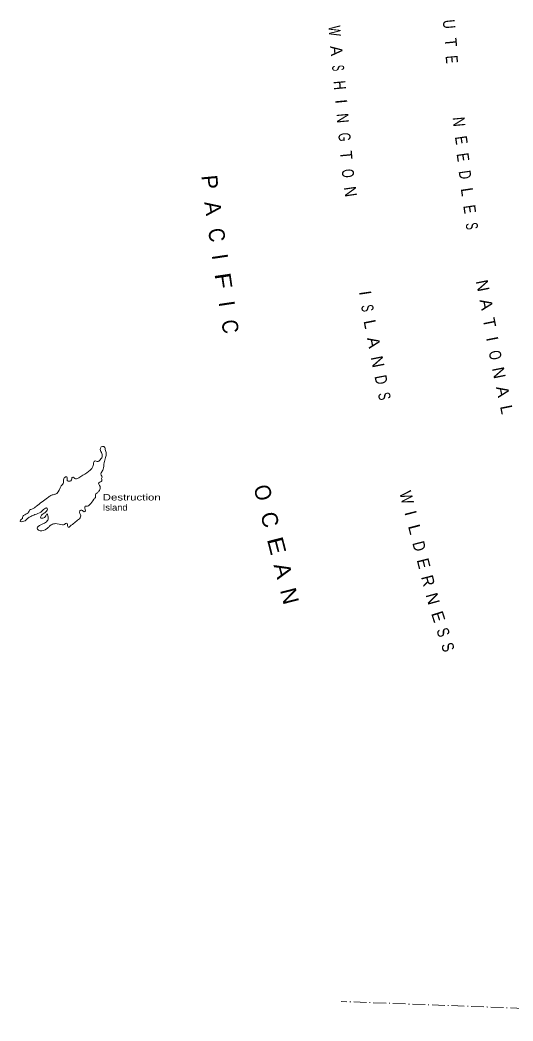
# Model space of a CAD drawing. Header units: feet. Extents: x -932108 to -739700, y 12311 to 202656.
# Drawn here: x -864975 to -849474, y 64537 to 95988 of the extents above; entities that cross this region are included whole.
import ezdxf

# ---------------------------------------------------------------- set-up
doc = ezdxf.new("R2010")
doc.units = ezdxf.units.FT
doc.header["$LTSCALE"] = 80
doc.linetypes.add('DOT_DASHED', pattern=[7.7, 5, -1.2, 0.3, -1.2])
doc.layers.add('39', color=7, linetype='Continuous', lineweight=13)
doc.layers.add('44', color=7, linetype='DOT_DASHED', lineweight=13)
doc.layers.add('41', color=7, linetype='Continuous')
doc.layers.add('42', color=7, linetype='Continuous')

msp = doc.modelspace()

# ---------------------------------------------------------------- linework, layer by layer
at = {"layer": '39'}
for points in [[(-864458, 80713.95), (-864106, 80979.95), (-864011, 81043.95), (-863905, 81079.95), (-863821, 81112.95), (-863682, 81346.95), (-863612, 81448.95), (-863610, 81543.95), (-863582, 81600.95), (-863503, 81630.95), (-863494, 81577.95), (-863490, 81518.95), (-863421, 81496.95), (-863374, 81512.95), (-863349, 81574.95), (-863336, 81616.95), (-863299, 81621.95), (-863252, 81579.95), (-863204, 81567.95), (-863129, 81604.95), (-862683, 81960.95), (-862664, 82020.95), (-862662, 82076.95), (-862612, 82137.95), (-862546, 82114.95), (-862457, 82172.95), (-862407, 82233.95), (-862402, 82364.95), (-862454, 82497.95), (-862423, 82572.95), (-862344, 82590.95), (-862293, 82493.95), (-862263, 82373.95), (-862282, 82238.95), (-862332, 82079.95), (-862359, 81870.95), (-862420, 81761.95), (-862424, 81688.95), (-862392, 81621.95), (-862408, 81583.95), (-862400, 81524.95), (-862468, 81466.95), (-862510, 81431.95), (-862472, 81365.95), (-862452, 81292.95), (-862497, 81180.95), (-862559, 81120.95), (-862605, 81081.95), (-862601, 81009.95), (-862651, 80928.95), (-862788, 80753.95), (-862858, 80709.95), (-862922, 80713.95), (-862934, 80651.95), (-862921, 80570.95), (-862957, 80537.95), (-863014, 80581.95), (-863058, 80591.95), (-863099, 80562.95), (-863094, 80479.95), (-863066, 80404.95), (-863082, 80350.95), (-863139, 80293.95), (-863402, 80079.95), (-863463, 80054.95), (-863482, 80089.95), (-863486, 80152.95), (-863522, 80180.95), (-863577, 80139.95), (-863636, 80125.95), (-863859, 80163.95), (-863989, 80126.95), (-864074, 80056.95), (-864139, 80002.95), (-864342, 79936.95), (-864396, 79958.95), (-864432, 80022.95), (-864400, 80074.95), (-864240, 80165.95), (-864122, 80247.95), (-864092, 80305.95), (-864102, 80410.95), (-864128, 80466.95), (-864160, 80408.95), (-864262, 80339.95), (-864324, 80339.95), (-864320, 80392.95), (-864216, 80487.95), (-864145, 80555.95), (-864113, 80622.95), (-864144, 80656.95), (-864203, 80632.95), (-864322, 80527.95), (-864506, 80445.95), (-864635, 80391.95), (-864732, 80330.95), (-864817, 80252.95)], [(-864817, 80252.95), (-864901, 80227.95), (-864969, 80225.95), (-864955, 80275.95), (-864899, 80327.95), (-864889, 80388.95), (-864826, 80444.95), (-864750, 80482.95), (-864703, 80524.95), (-864674, 80586.95), (-864608, 80622.95), (-864448, 80715.95)]]:
    msp.add_spline(points, degree=3, dxfattribs=at)
at = {"layer": '44'}
msp.add_line((-838693.11, 64537.46), (-854877.17, 65150.84), dxfattribs=at)

# ---------------------------------------------------------------- texts
at = {"layer": '41'}
for s, rotation, p in [('P', 275.315, (-859274.56, 91096.48)), ('A', 278.314, (-859182.8, 90262.62)), ('I', 278.314, (-858946.43, 88603.72)), ('I', 278.314, (-858730.56, 87126.5)), ('C', 284.428, (-857418.99, 80462.23))]:
    msp.add_text(s, height=500, rotation=rotation, dxfattribs=at).set_placement(p)
for s, rotation, width, p in [('C', 278.314, 0.9, (-859064.62, 89412.45)), ('F', 278.314, 1.25, (-858860.13, 88013.14)), ('C', 278.314, 0.9, (-858644.25, 86535.92)), ('O', 284.428, 0.95, (-857636.44, 81315.94)), ('E', 284.428, 1.25, (-857215.34, 79677.6)), ('A', 284.428, 1.1, (-857005.9, 78865.05)), ('N', 284.428, 1.05, (-856802.26, 78073.5))]:
    msp.add_text(s, height=500, rotation=rotation, dxfattribs=dict(at, width=width)).set_placement(p)
at = {"layer": '42'}
for s, width, p in [('Destruction', 1.35, (-862375.93, 80891.97)), ('Island', 1.1, (-862375.92, 80574.27))]:
    msp.add_text(s, height=200, dxfattribs=dict(at, width=width)).set_placement(p)
at = {"layer": '44'}
for s, rotation, width, p in [('U', 275.315, 0.8, (-851683.43, 95983.76)), ('W', 273.917, 0.7, (-855275.29, 95798.07)), ('T', 275.315, 0.9, (-851628.27, 95404.85)), ('A', 275.315, 0.95, (-855224.52, 95163.65)), ('E', 275.315, 0.75, (-851595.49, 94857.41)), ('S', 275.315, 0.55, (-855167.74, 94553.29)), ('H', 275.315, 0.8, (-855122.44, 94066.41)), ('N', 275.315, 0.85, (-855026.93, 93039.75)), ('N', 275.315, 0.85, (-851371.34, 92926.1)), ('G', 275.315, 0.7, (-854970.15, 92429.39)), ('E', 278.314, 0.8, (-851301.27, 92317.33)), ('T', 275.315, 0.9, (-854917.19, 91860.2)), ('E', 278.314, 0.8, (-851249.64, 91781.97)), ('O', 276.24, 0.7, (-854863.69, 91285.12)), ('D', 278.314, 0.75, (-851184.21, 91232.79)), ('N', 278.314, 0.9, (-854792.08, 90730.05)), ('L', 278.314, 0.95, (-851117.92, 90691.57)), ('E', 278.314, 0.8, (-851038.68, 90149.3)), ('S', 278.314, 0.65, (-850966.33, 89593.23)), ('A', 281.205, 1.05, (-850526.01, 87188.47)), ('S', 278.314, 0.65, (-854249.14, 87014.79)), ('A', 281.205, 1.05, (-854068.86, 85993.9)), ('O', 281.205, 0.75, (-850243.37, 85566.57)), ('D', 281.205, 0.8, (-853830.63, 84791.29)), ('A', 281.205, 1.05, (-850008.56, 84450.63)), ('S', 281.205, 0.7, (-853723, 84247.91)), ('W', 284.428, 0.85, (-853047.39, 81132.44)), ('L', 284.428, 1.1, (-852778.71, 80088.1)), ('D', 284.428, 0.85, (-852642.17, 79557.36)), ('E', 284.428, 0.95, (-852504.15, 79020.89)), ('R', 284.428, 0.95, (-852367.6, 78490.14)), ('S', 287.529, 0.8, (-851886.06, 76820.24)), ('S', 287.529, 0.8, (-851738.78, 76353.96))]:
    msp.add_text(s, height=375, rotation=rotation, dxfattribs=dict(at, width=width)).set_placement(p)
for s, rotation, p in [('I', 275.315, (-855067.85, 93479.58)), ('N', 281.205, (-850645.12, 87782.86)), ('I', 278.314, (-854313.01, 87451.88)), ('L', 281.205, (-854175.35, 86531.48)), ('T', 281.205, (-850427.62, 86594.06)), ('I', 281.205, (-850322.3, 85999.89)), ('N', 281.205, (-853949.75, 85392.59)), ('N', 281.205, (-850134.58, 85045.03)), ('L', 281.205, (-849882.55, 83849.33)), ('I', 284.428, (-852888.77, 80515.9)), ('N', 285.233, (-852223.7, 77930.8)), ('E', 287.529, (-852051.12, 77342.82))]:
    msp.add_text(s, height=375, rotation=rotation, dxfattribs=at).set_placement(p)

doc.saveas('drawing.dxf')
